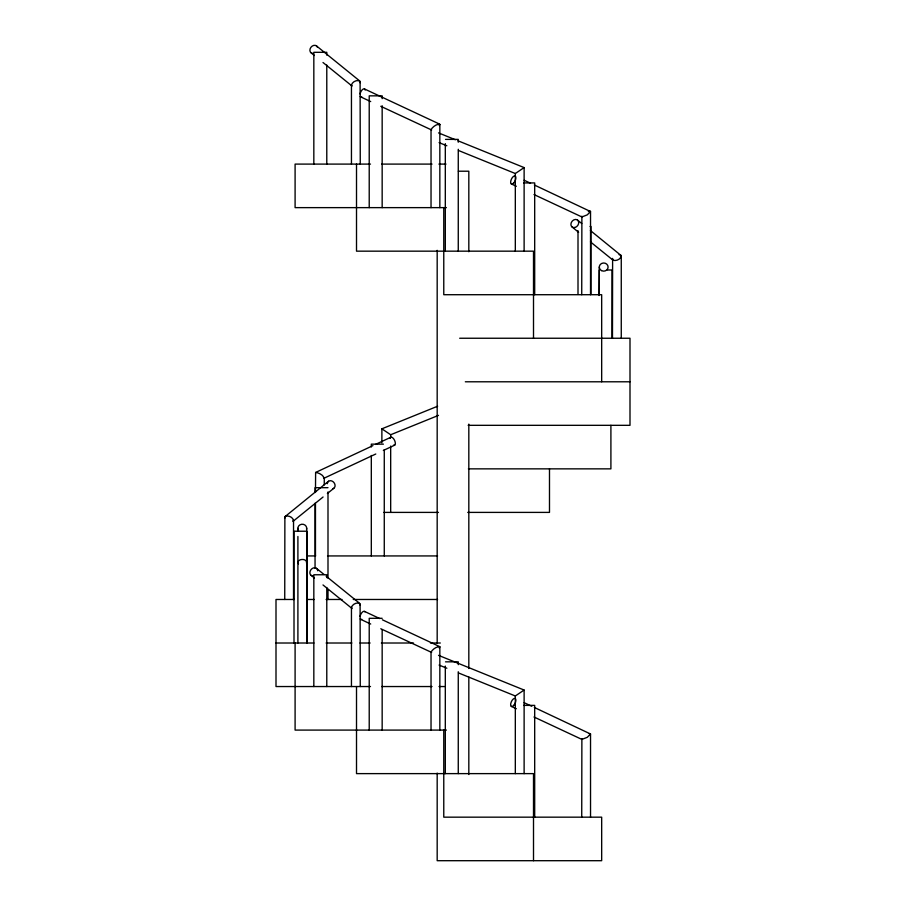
<?xml version="1.0" encoding="UTF-8"?>
<svg xmlns="http://www.w3.org/2000/svg" width="906" height="906" viewBox="0 0 906 906"><rect width="100%" height="100%" fill="white"/><g stroke="black" fill="none" stroke-linecap="round" stroke-linejoin="round"><path stroke-width="1.36" d="M306.556 563.158C307.61 557.654 295.594 558.617 298.493 563.883M351.449 164.099L351.449 84.96C352.287 81.744 357.338 79.173 360.101 81.381L360.26 164.099M360.101 82.718L360.26 81.993M351.449 686.544L351.449 607.416C352.287 604.2 357.338 601.629 360.101 603.838L360.26 686.544M360.101 605.163L360.26 604.449M612.467 338.244L612.615 258.403M590.395 230.52L621.12 255.537C621.357 259.105 616.091 261.404 613.056 260.203L590.463 241.891M284.733 599.478L284.88 516.76L328.584 481.222M285.322 516.295C288.346 515.095 293.623 517.383 293.385 520.95L292.944 521.426L323.068 497.009M431.03 207.633L431.03 129.581C432.672 126.897 436.805 123.658 439.84 124.45L439.84 207.633M439.84 124.45L439.251 125.538M431.03 730.089L431.03 652.037C432.672 649.342 436.805 646.114 439.84 646.907L439.84 730.089M439.84 646.907L439.251 647.994M581.731 294.71L581.879 216.194M534.325 184.994L590.531 211.528L587.269 214.858L581.879 216.953L533.996 194.552M581.731 817.167L581.879 738.639M534.325 707.45L590.531 733.985L587.269 737.314L581.879 739.409L533.996 716.997M315.469 492.49L315.616 472.456L372.944 445.627M323.68 478.289C324.62 475.729 318.436 472.468 315.616 472.456M327.372 493.521L333.827 488.289M515.321 251.166L515.321 173.522L524.121 167.587L457.983 140.781M515.321 773.622L515.321 695.978L524.121 690.044L524.121 773.622M375.492 444.438L390.78 437.281M324.122 478.187L375.786 454.008M383.34 450.463L394.688 445.163M381.879 442.751L381.879 428.821L437.643 406.216M381.879 428.821L390.679 434.744L438.481 415.378M588.334 211.528L590.384 211.234M589.24 733.679L590.384 733.679M445.526 139.388L458.266 139.388L458.266 142.219M370.497 164.099L295.096 164.099L295.096 207.633L446.409 207.633M381.686 164.099L432.026 164.099M438.9 164.099L446.012 164.099M458.368 171.211L468.821 171.211L468.821 251.743M523.634 182.921L534.687 182.921L534.687 294.71M590.089 226.455L590.95 226.455L590.95 294.382M599.262 269.999L599.047 295.469M607.201 269.999L611.992 269.999L611.992 337.915M459.682 338.244L629.998 338.244L629.998 425.322L468.142 425.322M465.333 381.788L629.998 381.788M383.397 444.144L371.313 444.144L371.313 446.975M468.379 468.855L610.904 468.855L610.904 425.322M327.995 487.688L315.05 487.688L315.05 491.935M383.793 512.4L438.459 512.4M467.745 512.4L549.489 512.4L549.489 468.855M307.055 555.933L315.616 555.933M327.542 555.933L437.575 555.933M294.257 599.478L276.002 599.478L276.002 686.544L370.497 686.544M306.908 599.478L314.144 599.478M326.103 599.478L342.026 599.478M353.261 599.478L437.575 599.478M382.162 618.3L369.218 618.3L369.218 730.089M276.002 643.011L313.929 643.011M326.115 643.011L351.856 643.011M359.954 643.011L370.124 643.011M381.358 643.011L413.521 643.011M430.441 643.011L440.316 643.011M445.526 661.833L458.266 661.833L458.266 664.664M381.686 686.544L432.026 686.544M439.014 686.544L444.608 686.544M523.634 705.378L534.687 705.378L534.687 817.167M446.409 730.089L295.096 730.089L295.096 643.011M619.07 254.665L620.678 255.062M380.78 106.296L431.63 129.988M380.78 628.741L431.63 652.433M438.538 132.899L455.39 139.739M439.093 142.627L446.851 145.764M458.481 150.487L515.321 173.522M438.538 655.355L524.121 690.044M439.093 665.083L446.851 668.22M458.481 672.932L515.321 695.978M364.518 88.981L439.682 124.156M360.611 96.851L370.701 101.574M524.132 180.226L530.508 183.205M511.312 183.929L516.352 186.285M364.518 611.425L379.807 618.583M382.355 619.772L439.682 646.612M360.611 619.308L370.701 624.03M524.132 702.682L531.777 706.261M511.312 706.386L516.352 708.741M577.416 219.999L581.743 223.499M572.173 227.066L578.628 232.298M316.409 45.844L359.659 80.917M311.166 52.91L314.393 55.526M323 62.503L352.038 86.047L351.449 84.96M316.409 568.3L323.974 574.438M326.137 576.193L359.659 603.362M311.166 575.367L314.393 577.983M323 584.959L352.038 608.504L351.449 607.416M613.056 260.203L612.467 259.116M284.733 517.371L284.88 518.096M621.267 256.149L621.267 338.244M601.675 381.788L601.675 294.71L443.77 294.71L443.77 207.633M599.296 267.066L599.296 294.348M590.531 211.528L590.531 294.71M590.531 733.985L590.531 817.167M578.005 230.702L578.005 294.382M533.509 338.244L533.509 251.166L356.511 251.166L356.511 164.099M533.509 860.7L533.509 773.622L356.511 773.622L356.511 686.544M524.121 167.587L524.121 251.166M468.821 424.121L468.821 668.549M468.821 677.02L468.821 774.517M458.266 149.286L458.266 251.166M458.266 671.742L458.266 773.622M445.31 143.635L445.31 251.166M445.31 666.08L445.31 773.622M443.77 730.089L443.77 817.167L601.675 817.167L601.675 860.7L437.179 860.7L437.179 773.101M437.179 250.328L437.179 643.113M390.679 434.744L390.679 437.575M390.679 446.046L390.679 512.4M384.269 449.806L384.269 555.933M382.162 98.675L382.162 95.843L369.218 95.843L369.218 207.633M382.162 105.753L382.162 207.633M382.162 629.625L382.162 730.089M371.313 455.469L371.313 555.933M327.995 491.935L327.995 578.243M327.995 589.568L327.995 599.478M326.783 55.141L326.783 52.31L313.827 52.31L313.827 164.099M326.783 65.039L326.783 164.099M326.783 577.598L326.783 574.766L313.827 574.766L313.827 686.544M326.783 587.496L326.783 686.544M324.269 477.892L324.269 484.857M315.469 503.77L315.469 555.933M315.05 503.249L315.05 568.345M306.953 643.011L306.953 531.222L294.008 531.222L294.008 643.011M306.704 528.289L306.704 643.011M297.904 528.289L297.904 531.018M297.904 536.477L297.904 643.011M293.533 520.338L293.533 599.478M312.955 53.454A4.405 3.533 -51 0 1 310.894 47.338A4.405 3.533 -51 0 1 317.496 47.338M360.067 93.975A4.405 2.038 -64.9 0 1 362.706 89.388A4.405 2.038 -64.9 0 1 365.141 90.034M361.754 96.851A4.405 2.038 -64.9 0 1 360.226 96.444M298.493 530.338A4.405 4.077 0 0 1 301.732 524.246A4.405 4.077 0 0 1 306.556 529.353M312.955 575.91A4.405 3.533 -51 0 1 309.92 572.184A4.405 3.533 -51 0 1 313.94 567.813A4.405 3.533 -51 0 1 317.678 570.78M360.067 616.42A4.405 2.038 -64.9 0 1 362.366 612.139A4.405 2.038 -64.9 0 1 364.903 611.833M361.754 619.308A4.405 2.038 -64.9 0 1 360.226 618.9M390.169 438.334A4.405 2.038 64.9 0 1 394.484 440.157A4.405 2.038 64.9 0 1 393.544 445.163M327.304 483.702A4.405 3.533 51 0 1 333.306 481.867A4.405 3.533 51 0 1 332.989 488.696M513.804 182.876A4.405 2.038 -64.9 0 0 515.22 176.047A4.405 2.038 -64.9 0 0 510.769 181.053A4.405 2.038 -64.9 0 0 513.804 182.876M574.993 227.474A4.405 3.533 -51 0 0 578.085 220.645A4.405 3.533 -51 0 0 571.335 222.468A4.405 3.533 -51 0 0 574.993 227.474M601.493 270.6A4.405 4.077 0 0 0 608.096 267.066A4.405 4.077 0 0 0 601.493 263.533A4.405 4.077 0 0 0 601.493 270.6M513.804 705.332A4.405 2.038 -64.9 0 0 515.22 698.503A4.405 2.038 -64.9 0 0 510.769 703.498A4.405 2.038 -64.9 0 0 513.804 705.332"/></g></svg>
